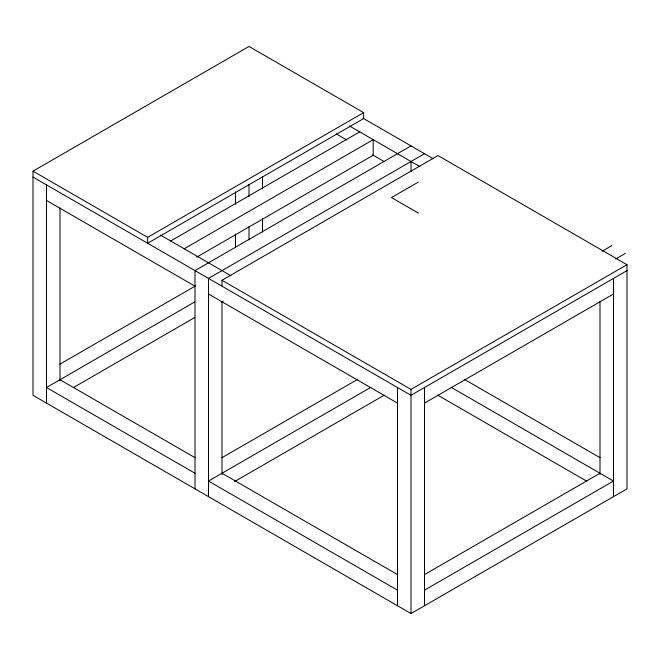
<?xml version="1.0" encoding="UTF-8"?>
<svg xmlns="http://www.w3.org/2000/svg" width="660" height="660" viewBox="0 0 660 660"><rect width="100%" height="100%" fill="white"/><g stroke="black" fill="none" stroke-linecap="round" stroke-linejoin="round"><path stroke-width="0.99" d="M221.999 286.192L221.999 280.269L438.001 155.562L627 264.685L627 488.845L410.998 613.553L33 395.315L33 171.154L249.001 46.447L363.643 112.637L363.643 118.561L147.642 243.268L147.642 237.344L363.643 112.637M170.701 240.991L359.7 131.868M184.198 248.787L373.197 139.664L373.197 155.257L196.68 257.169M410.998 145.901L194.997 270.608L194.997 488.845M59.87 364.213L195.385 285.978M424.504 153.697L208.502 278.404L208.502 496.642M194.618 302.008L46.497 387.519L194.997 473.261M418.489 181.995L391.495 197.579L418.489 213.172M73.375 387.593L194.618 317.592M221.364 302.156L223.146 301.125M221.875 457.743L357.382 379.508M602.085 251.254L611.853 245.611M370.879 387.304L208.502 481.049L397.501 590.172M615.59 259.042L625.358 253.407M234.482 481.643L384.252 395.167M221.999 280.269L410.998 389.392L627 264.685M627 270.608L410.998 395.315L33 177.078M424.504 403.111L613.503 293.989M424.372 574.654L599.998 473.261M424.504 590.172L613.503 481.049L451.118 387.304M362.983 118.181L433.414 158.845M349.478 125.969L419.917 166.633M336.146 133.856L346.813 140.019M372.603 154.91L384.161 161.584M464.615 379.508L600.13 457.743M160.479 235.092L230.917 275.756M437.745 395.167L586.624 481.123M33 171.154L147.642 237.344M46.497 200.458L194.997 286.192M208.502 293.989L397.501 403.111M60.002 379.731L195.162 457.76M221.999 473.261L397.625 574.654M613.503 278.404L613.503 496.642M599.998 301.488L599.998 474.433M424.504 387.519L424.504 605.756M410.998 161.486L410.998 171.781M410.998 389.392L410.998 613.553M397.501 387.519L397.501 605.756M262.498 176.492L262.498 188.843M262.498 218.699L262.498 232.081M249.001 184.288L249.001 196.639M249.001 226.495L249.001 239.877M235.496 191.928L235.496 204.286M235.496 234.135L235.496 247.525M221.999 301.488L221.999 474.433M60.002 207.958L60.002 380.902M46.497 184.874L46.497 403.111"/></g></svg>
